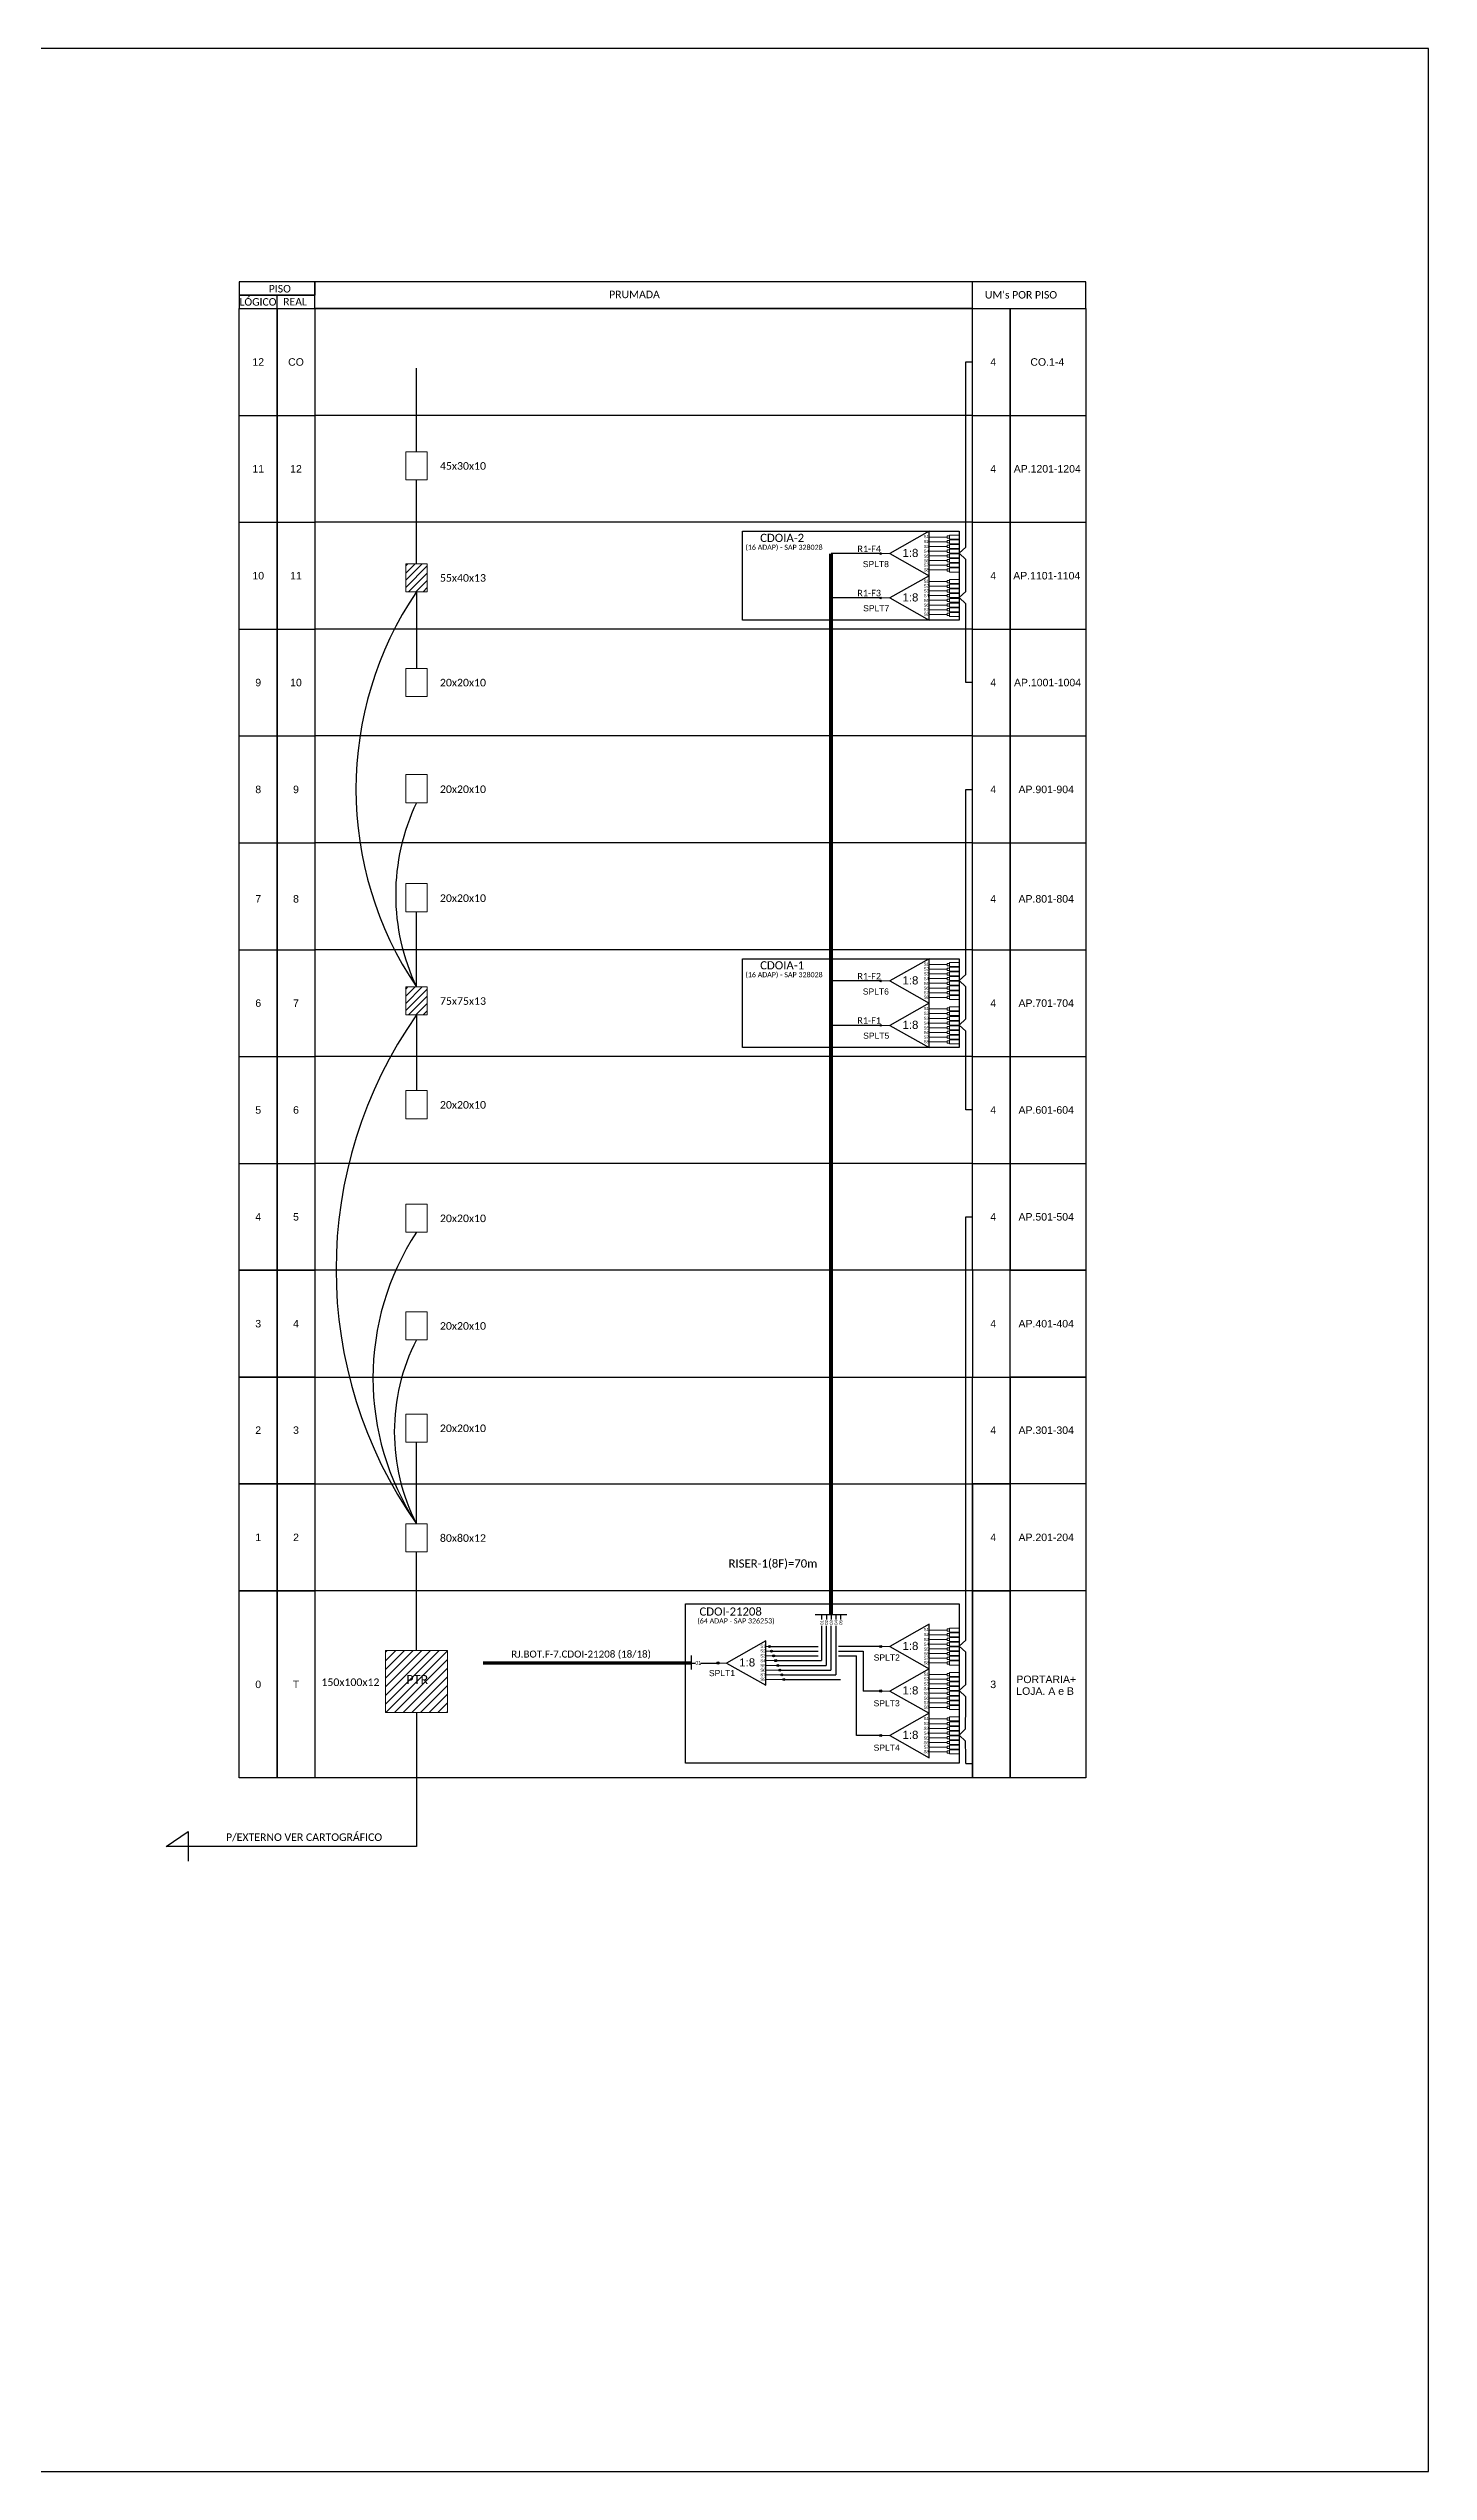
# Paper-space layout 'CDOI-21208' of a CAD drawing. Extents: x 1023 to 1862, y 11 to 605.
# Drawn here: x 1523 to 1862, y 11 to 605 of the extents above; entities that cross this region are included whole.
import ezdxf
from ezdxf.enums import TextEntityAlignment as Align

# ---------------------------------------------------------------- set-up
doc = ezdxf.new("R2010")
doc.units = ezdxf.units.DM
doc.header["$MEASUREMENT"] = 0
doc.header["$PDMODE"] = 33
doc.header["$PDSIZE"] = 1e-05
for name, color, linetype in [('label_cabos', 7, 'Continuous'), ('ml', 1, 'Continuous'), ('UMS', 7, 'Continuous')]:
    doc.layers.add(name, color=color, linetype=linetype)
doc.styles.add('ARIAL', font='arial.ttf')
doc.styles.add('WMF-Calibri0', font='calibri.ttf')
doc.linetypes.add('RESERVA', pattern='A,0.5,-0.15,["RESERVA",Standard,S=0.18,R=0,X=0,Y=-0.1],-1.3', length=1.95)

# ---------------------------------------------------------------- blocks, each defined once
blk = doc.blocks.new('SPLT_1-8_DIV_DIR')
h = blk.add_hatch(color=3)
h.dxf.hatch_style = 1
edge = h.paths.add_edge_path()
edge.add_arc((12.77, 4.04), 0.242, 0, 360)
h = blk.add_hatch(color=3)
h.dxf.hatch_style = 1
edge = h.paths.add_edge_path()
edge.add_arc((13.27, 2.88), 0.242, 0, 360)
h = blk.add_hatch(color=3)
h.dxf.hatch_style = 1
edge = h.paths.add_edge_path()
edge.add_arc((13.77, 1.73), 0.242, 0, 360)
h = blk.add_hatch(color=3)
h.dxf.hatch_style = 1
edge = h.paths.add_edge_path()
edge.add_arc((14.27, 0.58), 0.242, 0, 360)
h = blk.add_hatch(color=3)
h.dxf.hatch_style = 1
edge = h.paths.add_edge_path()
edge.add_arc((14.77, -0.58), 0.242, 0, 360)
h = blk.add_hatch(color=3)
h.dxf.hatch_style = 1
edge = h.paths.add_edge_path()
edge.add_arc((15.27, -1.73), 0.242, 0, 360)
h = blk.add_hatch(color=3)
h.dxf.hatch_style = 1
edge = h.paths.add_edge_path()
edge.add_arc((15.77, -2.88), 0.242, 0, 360)
h = blk.add_hatch(color=3)
h.dxf.hatch_style = 1
edge = h.paths.add_edge_path()
edge.add_arc((16.27, -4.04), 0.242, 0, 360)
at = {"color": 1, "lineweight": 0}
blk.add_lwpolyline([(2.22, 0), (0, 0)], dxfattribs=at)
at = {"color": 1}
blk.add_lwpolyline([(11.89, 5.45), (2.22, 0), (11.89, -5.45), (11.89, 5.45)], dxfattribs=at)
at = {"color": 7, "lineweight": 0}
for points in [[(12.77, 4.04), (11.89, 4.04)], [(11.89, 2.88), (13.27, 2.88)], [(11.89, 1.73), (13.77, 1.73)], [(11.89, 0.58), (14.27, 0.58)], [(11.89, -0.58), (14.77, -0.58)], [(11.89, -1.73), (15.27, -1.73)], [(11.89, -2.88), (15.77, -2.88)], [(11.89, -4.04), (16.27, -4.04)]]:
    blk.add_lwpolyline(points, dxfattribs=at)
at = {"color": 3}
for centre in [(12.77, 4.04), (13.27, 2.88), (13.77, 1.73), (14.27, 0.58), (14.77, -0.58), (15.27, -1.73), (15.77, -2.88), (16.27, -4.04)]:
    blk.add_circle(centre, 0.242, dxfattribs=at)
at = {"color": 1, "style": 'ARIAL'}
for s, height, p in [('1:8', 2, (5.35, -0.85)), ('S1', 0.75, (10.52, 3.77)), ('S2', 0.75, (10.52, 2.58)), ('S3', 0.75, (10.52, 1.37)), ('S4', 0.75, (10.52, 0.19)), ('S5', 0.75, (10.52, -1.02)), ('S6', 0.75, (10.52, -2.14)), ('S7', 0.75, (10.52, -3.24)), ('S8', 0.75, (10.52, -4.36))]:
    blk.add_text(s, height=height, dxfattribs=at).set_placement(p)
blk = doc.blocks.new('SPLT_1-8_SC-APC')
at = {"color": 1}
blk.add_lwpolyline([(-7.37, -2.1), (-17.04, -7.55), (-7.37, -13), (-7.37, -2.1)], dxfattribs=at)
at = {"color": 3, "lineweight": 0}
for points in [[(-2.99, -3.51), (-7.37, -3.51)], [(-7.37, -4.66), (-2.99, -4.66)], [(-7.37, -5.82), (-2.99, -5.82)], [(-2.41, -3.02), (-2.41, -4)], [(-2.41, -3.02), (0, -3.02)], [(-2.41, -4), (0, -4)], [(-2.41, -4.17), (-2.41, -5.16)], [(-2.41, -4.17), (0, -4.17)], [(-2.41, -5.16), (0, -5.16)], [(-2.41, -5.32), (-2.41, -6.31)], [(-2.41, -5.32), (0, -5.32)], [(-7.37, -6.97), (-2.99, -6.97)], [(-7.37, -8.12), (-2.99, -8.12)], [(-7.37, -9.28), (-2.99, -9.28)], [(-7.37, -10.43), (-2.99, -10.43)], [(-7.37, -11.58), (-2.99, -11.58)], [(-2.41, -6.31), (0, -6.31)], [(-2.41, -6.48), (-2.41, -7.46)], [(-2.41, -6.48), (0, -6.48)], [(-2.41, -7.46), (0, -7.46)], [(-2.41, -7.63), (-2.41, -8.62)], [(-2.41, -7.63), (0, -7.63)], [(-2.41, -8.62), (0, -8.62)], [(-2.41, -8.78), (-2.41, -9.77)], [(-2.41, -8.78), (0, -8.78)], [(-2.41, -9.77), (0, -9.77)], [(-2.41, -9.94), (-2.41, -10.92)], [(-2.41, -9.94), (0, -9.94)], [(-2.41, -10.92), (0, -10.92)], [(-2.41, -11.09), (-2.41, -12.08)], [(-2.41, -11.09), (0, -11.09)], [(-2.41, -12.08), (0, -12.08)]]:
    blk.add_lwpolyline(points, dxfattribs=at)
for points in [[(-2.99, -3.22), (-2.41, -3.22), (-2.41, -3.8), (-2.99, -3.8)], [(-2.99, -4.38), (-2.41, -4.38), (-2.41, -4.95), (-2.99, -4.95)], [(-2.99, -5.53), (-2.41, -5.53), (-2.41, -6.1), (-2.99, -6.1)], [(-2.99, -6.68), (-2.41, -6.68), (-2.41, -7.26), (-2.99, -7.26)], [(-2.99, -7.84), (-2.41, -7.84), (-2.41, -8.41), (-2.99, -8.41)], [(-2.99, -8.99), (-2.41, -8.99), (-2.41, -9.56), (-2.99, -9.56)], [(-2.99, -10.14), (-2.41, -10.14), (-2.41, -10.72), (-2.99, -10.72)], [(-2.99, -11.3), (-2.41, -11.3), (-2.41, -11.87), (-2.99, -11.87)]]:
    blk.add_lwpolyline(points, close=True, dxfattribs=at)
at = {"color": 1, "lineweight": 0}
blk.add_lwpolyline([(-17.04, -7.55), (-19.26, -7.55)], dxfattribs=at)
at = {"color": 1, "style": 'ARIAL'}
for s, height, p in [('S1', 0.75, (-8.74, -3.78)), ('S2', 0.75, (-8.74, -4.97)), ('S3', 0.75, (-8.74, -6.18)), ('1:8', 2, (-13.91, -8.4)), ('S4', 0.75, (-8.74, -7.36)), ('S5', 0.75, (-8.74, -8.57)), ('S6', 0.75, (-8.74, -9.69)), ('S7', 0.75, (-8.74, -10.78)), ('S8', 0.75, (-8.74, -11.9))]:
    blk.add_text(s, height=height, dxfattribs=at).set_placement(p)

psp = doc.layouts.new('CDOI-21208')

# ---------------------------------------------------------------- hatches: boundary and pattern name
h = psp.add_hatch()
h.set_pattern_fill('ANSI31', color=1, scale=10)
h.set_pattern_definition([(45, (-10576.6948, -1304.599), (-0.88388348, 0.88388348), [])])
h.paths.add_polyline_path([(1616.13, 478.39), (1610.83, 478.39), (1610.83, 471.5), (1616.13, 471.5)])
h = psp.add_hatch(color=3)
h.dxf.hatch_style = 1
edge = h.paths.add_edge_path()
edge.add_arc((1727.26, 480.88), 0.205, 0, 360)
h = psp.add_hatch(color=3)
h.dxf.hatch_style = 1
edge = h.paths.add_edge_path()
edge.add_arc((1727.26, 469.99), 0.205, 0, 360)
h = psp.add_hatch()
h.set_pattern_fill('ANSI31', color=1, scale=10)
h.set_pattern_definition([(45, (-10576.6948, -1408.324), (-0.88388348, 0.88388348), [])])
h.paths.add_polyline_path([(1616.13, 374.67), (1610.83, 374.67), (1610.83, 367.77), (1616.13, 367.77)])
h = psp.add_hatch(color=3)
h.dxf.hatch_style = 1
edge = h.paths.add_edge_path()
edge.add_arc((1727.26, 376.1), 0.205, 0, 360)
h = psp.add_hatch(color=3)
h.dxf.hatch_style = 1
edge = h.paths.add_edge_path()
edge.add_arc((1727.26, 365.21), 0.205, 0, 360)
h = psp.add_hatch()
h.set_pattern_fill('ANSI31', color=1, scale=12, style=0)
h.set_pattern_definition([(45, (872.304, -265.3574), (-1.0606602, 1.0606602), [])])
h.paths.add_polyline_path([(1621.06, 211.91), (1605.89, 211.91), (1605.89, 196.76), (1621.06, 196.76)])
h.paths.add_polyline_path([(1610.61, 202.85), (1617.13, 202.85), (1617.13, 206.8), (1610.61, 206.8)], flags=9)
h = psp.add_hatch(color=3)
h.dxf.hatch_style = 1
edge = h.paths.add_edge_path()
edge.add_arc((1687.37, 208.9), 0.256, 0, 360)
h = psp.add_hatch(color=3)
h.dxf.hatch_style = 1
edge = h.paths.add_edge_path()
edge.add_arc((1727.26, 212.94), 0.256, 0, 360)
h = psp.add_hatch(color=3)
h.dxf.hatch_style = 1
edge = h.paths.add_edge_path()
edge.add_arc((1727.26, 202.04), 0.256, 0, 360)
h = psp.add_hatch(color=3)
h.dxf.hatch_style = 1
edge = h.paths.add_edge_path()
edge.add_arc((1727.26, 191.15), 0.256, 0, 360)

# ---------------------------------------------------------------- linework, layer by layer
at = {"color": 0}
for p, q in [((1570.06, 540.94), (1579.32, 540.94)), ((1570.06, 514.74), (1570.06, 540.94)), ((1570.06, 540.94), (1579.32, 540.94)), ((1579.32, 540.94), (1579.32, 514.74)), ((1579.32, 540.94), (1588.58, 540.94)), ((1579.32, 514.74), (1579.32, 540.94)), ((1579.32, 540.94), (1588.58, 540.94)), ((1749.74, 540.94), (1588.58, 540.94)), ((1588.58, 540.94), (1588.58, 514.74)), ((1749.74, 540.94), (1588.58, 540.94)), ((1749.74, 540.94), (1759, 540.94)), ((1749.74, 514.74), (1749.74, 540.94)), ((1749.74, 540.94), (1759, 540.94)), ((1759, 540.94), (1777.52, 540.94)), ((1759, 514.74), (1759, 540.94)), ((1759, 540.94), (1759, 514.74)), ((1759, 540.94), (1777.52, 540.94)), ((1777.52, 540.94), (1777.52, 514.74)), ((1570.06, 514.74), (1579.32, 514.74)), ((1570.06, 488.55), (1570.06, 514.74)), ((1570.06, 514.74), (1579.32, 514.74)), ((1579.32, 514.74), (1579.32, 488.55)), ((1579.32, 514.74), (1588.58, 514.74)), ((1579.32, 488.55), (1579.32, 514.74)), ((1579.32, 514.74), (1588.58, 514.74)), ((1749.74, 514.74), (1588.58, 514.74)), ((1588.58, 514.74), (1588.58, 488.55)), ((1749.74, 514.74), (1588.58, 514.74)), ((1749.74, 514.74), (1759, 514.74)), ((1749.74, 488.55), (1749.74, 514.74)), ((1749.74, 514.74), (1759, 514.74)), ((1759, 514.74), (1777.52, 514.74)), ((1759, 488.55), (1759, 514.74)), ((1759, 514.74), (1759, 488.55)), ((1759, 514.74), (1777.52, 514.74)), ((1777.52, 514.74), (1777.52, 488.55)), ((1570.06, 488.55), (1579.32, 488.55)), ((1570.06, 462.35), (1570.06, 488.55)), ((1579.32, 488.55), (1579.32, 462.35)), ((1579.32, 488.55), (1588.58, 488.55)), ((1579.32, 462.35), (1579.32, 488.55)), ((1749.74, 488.55), (1588.58, 488.55)), ((1588.58, 488.55), (1588.58, 462.35)), ((1749.74, 488.55), (1759, 488.55)), ((1749.74, 462.35), (1749.74, 488.55)), ((1759, 488.55), (1777.52, 488.55)), ((1759, 462.35), (1759, 488.55)), ((1759, 488.55), (1759, 462.35)), ((1777.52, 488.55), (1777.52, 462.35)), ((1570.06, 462.35), (1579.32, 462.35)), ((1570.06, 436.16), (1570.06, 462.35)), ((1579.32, 462.35), (1579.32, 436.16)), ((1579.32, 462.35), (1588.58, 462.35)), ((1579.32, 436.16), (1579.32, 462.35)), ((1749.74, 462.35), (1588.58, 462.35)), ((1588.58, 462.35), (1588.58, 436.16)), ((1749.74, 462.35), (1759, 462.35)), ((1749.74, 436.16), (1749.74, 462.35)), ((1759, 462.35), (1777.52, 462.35)), ((1759, 436.16), (1759, 462.35)), ((1759, 462.35), (1759, 436.16)), ((1777.52, 462.35), (1777.52, 436.16)), ((1570.06, 436.16), (1579.32, 436.16)), ((1570.06, 409.96), (1570.06, 436.16)), ((1579.32, 436.16), (1579.32, 409.96)), ((1579.32, 436.16), (1588.58, 436.16)), ((1579.32, 409.96), (1579.32, 436.16)), ((1749.74, 436.16), (1588.58, 436.16)), ((1588.58, 436.16), (1588.58, 409.96)), ((1749.74, 436.16), (1759, 436.16)), ((1749.74, 409.96), (1749.74, 436.16)), ((1759, 436.16), (1777.52, 436.16)), ((1759, 409.96), (1759, 436.16)), ((1759, 436.16), (1759, 409.96)), ((1777.52, 436.16), (1777.52, 409.96)), ((1570.06, 409.96), (1579.32, 409.96)), ((1570.06, 383.77), (1570.06, 409.96)), ((1579.32, 409.96), (1579.32, 383.77)), ((1579.32, 409.96), (1588.58, 409.96)), ((1579.32, 383.77), (1579.32, 409.96)), ((1749.74, 409.96), (1588.58, 409.96)), ((1588.58, 409.96), (1588.58, 383.77)), ((1749.74, 409.96), (1759, 409.96)), ((1749.74, 383.77), (1749.74, 409.96)), ((1759, 409.96), (1777.52, 409.96)), ((1759, 383.77), (1759, 409.96)), ((1759, 409.96), (1759, 383.77)), ((1777.52, 409.96), (1777.52, 383.77)), ((1570.06, 383.77), (1579.32, 383.77)), ((1570.06, 357.57), (1570.06, 383.77)), ((1579.32, 383.77), (1579.32, 357.57)), ((1579.32, 383.77), (1588.58, 383.77)), ((1579.32, 357.57), (1579.32, 383.77)), ((1749.74, 383.77), (1588.58, 383.77)), ((1588.58, 383.77), (1588.58, 357.57)), ((1749.74, 383.77), (1759, 383.77)), ((1749.74, 357.57), (1749.74, 383.77)), ((1759, 383.77), (1777.52, 383.77)), ((1759, 357.57), (1759, 383.77)), ((1759, 383.77), (1759, 357.57)), ((1777.52, 383.77), (1777.52, 357.57)), ((1570.06, 357.57), (1579.32, 357.57)), ((1570.06, 331.38), (1570.06, 357.57)), ((1579.32, 357.57), (1579.32, 331.38)), ((1579.32, 357.57), (1588.58, 357.57)), ((1579.32, 331.38), (1579.32, 357.57)), ((1749.74, 357.57), (1588.58, 357.57)), ((1588.58, 357.57), (1588.58, 331.38)), ((1749.74, 357.57), (1759, 357.57)), ((1749.74, 331.38), (1749.74, 357.57)), ((1759, 357.57), (1777.52, 357.57)), ((1759, 331.38), (1759, 357.57)), ((1759, 357.57), (1759, 331.38)), ((1777.52, 357.57), (1777.52, 331.38)), ((1749.74, 331.38), (1588.58, 331.38)), ((1749.74, 305.18), (1588.58, 305.18)), ((1749.74, 305.18), (1749.74, 278.99)), ((1588.58, 278.99), (1749.74, 278.99)), ((1588.58, 252.79), (1749.74, 252.79)), ((1749.74, 252.79), (1749.74, 226.6)), ((1759, 226.6), (1759, 252.79)), ((1777.52, 252.79), (1777.52, 226.6)), ((1749.74, 226.6), (1588.58, 226.6)), ((1749.74, 226.6), (1749.74, 180.76)), ((1777.52, 226.6), (1759, 226.6)), ((1759, 180.76), (1759, 226.6)), ((1777.52, 226.6), (1777.52, 180.76)), ((1749.74, 180.76), (1588.58, 180.76)), ((1777.52, 180.76), (1759, 180.76))]:
    psp.add_line(p, q, dxfattribs=at)
psp.add_lwpolyline([(1022.97, 10.7), (1861.54, 10.7), (1861.54, 604.7), (1022.97, 604.7), (1022.97, 10.7)])
for points in [[(1570.06, 544.23), (1588.58, 544.23), (1588.58, 547.52), (1570.06, 547.52)], [(1570.06, 540.94), (1588.58, 540.94), (1588.58, 544.23), (1570.06, 544.23)], [(1570.06, 331.38), (1579.32, 331.38), (1579.32, 305.18), (1570.06, 305.18)], [(1579.32, 331.38), (1588.58, 331.38), (1588.58, 305.18), (1579.32, 305.18)], [(1749.74, 331.38), (1759, 331.38), (1759, 305.18), (1749.74, 305.18)], [(1759, 331.38), (1777.52, 331.38), (1777.52, 305.18), (1759, 305.18)], [(1570.06, 305.18), (1579.32, 305.18), (1579.32, 278.99), (1570.06, 278.99)], [(1579.32, 305.18), (1588.58, 305.18), (1588.58, 278.99), (1579.32, 278.99)], [(1759, 305.18), (1777.52, 305.18), (1777.52, 278.99), (1759, 278.99)], [(1570.06, 278.99), (1579.32, 278.99), (1579.32, 252.79), (1570.06, 252.79)], [(1579.32, 278.99), (1588.58, 278.99), (1588.58, 252.79), (1579.32, 252.79)], [(1749.74, 278.99), (1759, 278.99), (1759, 252.79), (1749.74, 252.79)], [(1759, 278.99), (1777.52, 278.99), (1777.52, 252.79), (1759, 252.79)], [(1570.06, 252.79), (1579.32, 252.79), (1579.32, 226.6), (1570.06, 226.6)], [(1579.32, 252.79), (1588.58, 252.79), (1588.58, 226.6), (1579.32, 226.6)], [(1749.74, 252.79), (1759, 252.79), (1759, 226.6), (1749.74, 226.6)], [(1570.06, 226.6), (1579.32, 226.6), (1579.32, 180.76), (1570.06, 180.76)], [(1579.32, 226.6), (1588.58, 226.6), (1588.58, 180.76), (1579.32, 180.76)], [(1749.74, 226.6), (1759, 226.6), (1759, 180.76), (1749.74, 180.76)]]:
    psp.add_lwpolyline(points, close=True, dxfattribs=at)
for points in [[(1588.58, 540.94), (1777.52, 540.94), (1777.52, 547.52), (1588.58, 547.52), (1588.58, 547.52), (1588.58, 544.23)], [(1749.73, 540.94), (1749.73, 547.52)], [(1579.32, 540.94), (1579.32, 544.23)]]:
    psp.add_lwpolyline(points, dxfattribs=at)
at = {"color": 3}
for points in [[(1613.48, 505.85), (1613.48, 526.29)], [(1748.09, 472.74), (1748.09, 472.74), (1748.09, 479.46), (1746.52, 480.97), (1748.09, 482.47), (1748.09, 527.84), (1749.74, 527.84)], [(1613.48, 478.39), (1613.48, 498.96)], [(1613.48, 471.5), (1613.48, 452.73)], [(1749.74, 449.26), (1748.09, 449.26), (1748.09, 468.56), (1746.52, 470.07), (1748.09, 471.58), (1748.09, 472.74)], [(1748.09, 367.96), (1748.09, 367.96), (1748.09, 374.68), (1746.52, 376.19), (1748.09, 377.69), (1748.09, 423.06), (1749.74, 423.06)], [(1613.48, 374.67), (1613.48, 393.07)], [(1613.48, 367.77), (1613.48, 349.23)], [(1749.74, 344.48), (1748.09, 344.48), (1748.09, 363.78), (1746.52, 365.29), (1748.09, 366.8), (1748.09, 367.96)], [(1748.09, 220.49), (1748.09, 318.28), (1749.74, 318.28)], [(1613.48, 243.03), (1613.48, 263.03)], [(1613.48, 211.94), (1613.48, 236.13)], [(1748.09, 207.54), (1748.09, 211.52), (1746.52, 213.02), (1748.09, 214.53), (1748.09, 220.49)], [(1680.83, 208.9), (1681.82, 208.9)], [(1683.1, 208.9), (1687.37, 208.9)], [(1700.52, 211.79), (1711.96, 211.79)], [(1701.02, 210.63), (1711.96, 210.63)], [(1748.09, 198.4), (1748.09, 200.62), (1746.52, 202.13), (1748.09, 203.63), (1748.09, 207.54)], [(1748.09, 185.97), (1748.07, 189.72), (1746.5, 191.23), (1748.07, 192.74), (1748.09, 198.4)], [(1748.09, 184.24), (1748.09, 185.97)], [(1748.09, 184.25), (1749.74, 184.25)]]:
    psp.add_lwpolyline(points, dxfattribs=at)
at = {"color": 0, "lineweight": 0}
for points in [[(1610.83, 505.85), (1616.13, 505.85), (1616.13, 498.96), (1610.83, 498.96)], [(1610.83, 452.73), (1616.13, 452.73), (1616.13, 445.84), (1610.83, 445.84)], [(1610.83, 426.69), (1616.13, 426.69), (1616.13, 419.79), (1610.83, 419.79)], [(1610.83, 399.97), (1616.13, 399.97), (1616.13, 393.07), (1610.83, 393.07)], [(1610.83, 349.23), (1616.13, 349.23), (1616.13, 342.34), (1610.83, 342.34)], [(1610.83, 321.4), (1616.13, 321.4), (1616.13, 314.5), (1610.83, 314.5)], [(1610.83, 295.03), (1616.13, 295.03), (1616.13, 288.14), (1610.83, 288.14)], [(1610.83, 269.93), (1616.13, 269.93), (1616.13, 263.03), (1610.83, 263.03)], [(1610.83, 243.03), (1616.13, 243.03), (1616.13, 236.13), (1610.83, 236.13)]]:
    psp.add_lwpolyline(points, close=True, dxfattribs=at)
at = {"color": 1}
for points in [[(1746.52, 464.54), (1746.52, 464.54), (1746.52, 464.54), (1693.39, 464.54), (1693.39, 486.33), (1693.39, 486.33)], [(1739.16, 486.33), (1729.49, 480.88), (1739.16, 475.43), (1739.16, 486.33)], [(1739.16, 475.43), (1729.49, 469.99), (1739.16, 464.54), (1739.16, 475.43)], [(1746.52, 359.76), (1746.52, 359.76), (1746.52, 359.76), (1693.39, 359.76), (1693.39, 381.55), (1693.39, 381.55)], [(1739.16, 381.55), (1729.49, 376.1), (1739.16, 370.65), (1739.16, 381.55)], [(1739.16, 370.65), (1729.49, 365.21), (1739.16, 359.76), (1739.16, 370.65)], [(1746.5, 184.31), (1746.5, 184.31), (1746.5, 184.31), (1679.42, 184.31), (1679.42, 223.43), (1679.42, 223.43)], [(1680.83, 210.74), (1680.83, 207.31)]]:
    psp.add_lwpolyline(points, dxfattribs=at)
for points in [[(1693.39, 486.33), (1746.52, 486.33), (1746.52, 464.54), (1693.39, 464.54)], [(1693.39, 381.55), (1746.52, 381.55), (1746.52, 359.76), (1693.39, 359.76)], [(1679.42, 223.43), (1746.5, 223.43), (1746.5, 184.31), (1679.42, 184.31)]]:
    psp.add_lwpolyline(points, close=True, dxfattribs=at)
at = {"color": 5, "const_width": 1}
psp.add_lwpolyline([(1715.1, 220.81), (1715.1, 480.88)], dxfattribs=at)
at = {"color": 3, "lineweight": 0}
for points in [[(1743.53, 484.92), (1739.16, 484.92)], [(1739.16, 483.77), (1743.53, 483.77)], [(1739.16, 482.61), (1743.53, 482.61)], [(1739.16, 481.46), (1743.53, 481.46)], [(1744.11, 485.41), (1744.11, 484.43)], [(1744.11, 485.41), (1746.52, 485.41)], [(1744.11, 484.43), (1746.52, 484.43)], [(1744.11, 484.26), (1744.11, 483.27)], [(1744.11, 484.26), (1746.52, 484.26)], [(1744.11, 483.27), (1746.52, 483.27)], [(1744.11, 483.11), (1744.11, 482.12)], [(1744.11, 483.11), (1746.52, 483.11)], [(1744.11, 482.12), (1746.52, 482.12)], [(1744.11, 481.95), (1744.11, 480.97)], [(1744.11, 481.95), (1746.52, 481.95)], [(1739.16, 480.31), (1743.53, 480.31)], [(1739.16, 479.15), (1743.53, 479.15)], [(1739.16, 478), (1743.53, 478)], [(1739.16, 476.85), (1743.53, 476.85)], [(1744.11, 480.97), (1746.52, 480.97)], [(1744.11, 480.8), (1744.11, 479.81)], [(1744.11, 480.8), (1746.52, 480.8)], [(1744.11, 479.81), (1746.52, 479.81)], [(1744.11, 479.65), (1744.11, 478.66)], [(1744.11, 479.65), (1746.52, 479.65)], [(1744.11, 478.66), (1746.52, 478.66)], [(1744.11, 478.49), (1744.11, 477.51)], [(1744.11, 478.49), (1746.52, 478.49)], [(1744.11, 477.51), (1746.52, 477.51)], [(1744.11, 477.34), (1744.11, 476.35)], [(1744.11, 477.34), (1746.52, 477.34)], [(1744.11, 476.35), (1746.52, 476.35)], [(1743.53, 474.02), (1739.16, 474.02)], [(1739.16, 472.87), (1743.53, 472.87)], [(1739.16, 471.72), (1743.53, 471.72)], [(1739.16, 470.56), (1743.53, 470.56)], [(1739.16, 469.41), (1743.53, 469.41)], [(1744.11, 474.51), (1744.11, 473.53)], [(1744.11, 474.51), (1746.52, 474.51)], [(1744.11, 473.53), (1746.52, 473.53)], [(1744.11, 473.36), (1744.11, 472.38)], [(1744.11, 473.36), (1746.52, 473.36)], [(1744.11, 472.38), (1746.52, 472.38)], [(1744.11, 472.21), (1744.11, 471.22)], [(1744.11, 472.21), (1746.52, 472.21)], [(1744.11, 471.22), (1746.52, 471.22)], [(1744.11, 471.06), (1744.11, 470.07)], [(1744.11, 471.06), (1746.52, 471.06)], [(1744.11, 470.07), (1746.52, 470.07)], [(1744.11, 469.9), (1744.11, 468.92)], [(1744.11, 469.9), (1746.52, 469.9)], [(1739.16, 468.26), (1743.53, 468.26)], [(1739.16, 467.1), (1743.53, 467.1)], [(1739.16, 465.95), (1743.53, 465.95)], [(1744.11, 468.92), (1746.52, 468.92)], [(1744.11, 468.75), (1744.11, 467.76)], [(1744.11, 468.75), (1746.52, 468.75)], [(1744.11, 467.76), (1746.52, 467.76)], [(1744.11, 467.6), (1744.11, 466.61)], [(1744.11, 467.6), (1746.52, 467.6)], [(1744.11, 466.61), (1746.52, 466.61)], [(1744.11, 466.44), (1744.11, 465.46)], [(1744.11, 466.44), (1746.52, 466.44)], [(1744.11, 465.46), (1746.52, 465.46)], [(1744.11, 380.63), (1744.11, 379.65)], [(1744.11, 380.63), (1746.52, 380.63)], [(1743.53, 380.14), (1739.16, 380.14)], [(1739.16, 378.99), (1743.53, 378.99)], [(1739.16, 377.83), (1743.53, 377.83)], [(1739.16, 376.68), (1743.53, 376.68)], [(1739.16, 375.53), (1743.53, 375.53)], [(1739.16, 374.37), (1743.53, 374.37)], [(1744.11, 379.65), (1746.52, 379.65)], [(1744.11, 379.48), (1744.11, 378.49)], [(1744.11, 379.48), (1746.52, 379.48)], [(1744.11, 378.49), (1746.52, 378.49)], [(1744.11, 378.33), (1744.11, 377.34)], [(1744.11, 378.33), (1746.52, 378.33)], [(1744.11, 377.34), (1746.52, 377.34)], [(1744.11, 377.17), (1744.11, 376.19)], [(1744.11, 377.17), (1746.52, 377.17)], [(1744.11, 376.19), (1746.52, 376.19)], [(1744.11, 376.02), (1744.11, 375.03)], [(1744.11, 376.02), (1746.52, 376.02)], [(1744.11, 375.03), (1746.52, 375.03)], [(1744.11, 374.87), (1744.11, 373.88)], [(1744.11, 374.87), (1746.52, 374.87)], [(1739.16, 373.22), (1743.53, 373.22)], [(1739.16, 372.07), (1743.53, 372.07)], [(1743.53, 369.24), (1739.16, 369.24)], [(1744.11, 373.88), (1746.52, 373.88)], [(1744.11, 373.71), (1744.11, 372.73)], [(1744.11, 373.71), (1746.52, 373.71)], [(1744.11, 372.73), (1746.52, 372.73)], [(1744.11, 372.56), (1744.11, 371.57)], [(1744.11, 372.56), (1746.52, 372.56)], [(1744.11, 371.57), (1746.52, 371.57)], [(1744.11, 369.73), (1744.11, 368.75)], [(1744.11, 369.73), (1746.52, 369.73)], [(1744.11, 368.75), (1746.52, 368.75)], [(1744.11, 368.58), (1744.11, 367.6)], [(1744.11, 368.58), (1746.52, 368.58)], [(1739.16, 368.09), (1743.53, 368.09)], [(1739.16, 366.94), (1743.53, 366.94)], [(1739.16, 365.78), (1743.53, 365.78)], [(1739.16, 364.63), (1743.53, 364.63)], [(1739.16, 363.48), (1743.53, 363.48)], [(1744.11, 367.6), (1746.52, 367.6)], [(1744.11, 367.43), (1744.11, 366.44)], [(1744.11, 367.43), (1746.52, 367.43)], [(1744.11, 366.44), (1746.52, 366.44)], [(1744.11, 366.28), (1744.11, 365.29)], [(1744.11, 366.28), (1746.52, 366.28)], [(1744.11, 365.29), (1746.52, 365.29)], [(1744.11, 365.12), (1744.11, 364.14)], [(1744.11, 365.12), (1746.52, 365.12)], [(1744.11, 364.14), (1746.52, 364.14)], [(1744.11, 363.97), (1744.11, 362.98)], [(1744.11, 363.97), (1746.52, 363.97)], [(1744.11, 362.98), (1746.52, 362.98)], [(1744.11, 362.82), (1744.11, 361.83)], [(1744.11, 362.82), (1746.52, 362.82)], [(1739.16, 362.32), (1743.53, 362.32)], [(1739.16, 361.17), (1743.53, 361.17)], [(1744.11, 361.83), (1746.52, 361.83)], [(1744.11, 361.66), (1744.11, 360.68)], [(1744.11, 361.66), (1746.52, 361.66)], [(1744.11, 360.68), (1746.52, 360.68)]]:
    psp.add_lwpolyline(points, dxfattribs=at)
for points in [[(1743.53, 485.2), (1744.11, 485.2), (1744.11, 484.63), (1743.53, 484.63)], [(1743.53, 484.05), (1744.11, 484.05), (1744.11, 483.48), (1743.53, 483.48)], [(1743.53, 482.9), (1744.11, 482.9), (1744.11, 482.33), (1743.53, 482.33)], [(1743.53, 481.75), (1744.11, 481.75), (1744.11, 481.17), (1743.53, 481.17)], [(1743.53, 480.59), (1744.11, 480.59), (1744.11, 480.02), (1743.53, 480.02)], [(1743.53, 479.44), (1744.11, 479.44), (1744.11, 478.87), (1743.53, 478.87)], [(1743.53, 478.29), (1744.11, 478.29), (1744.11, 477.71), (1743.53, 477.71)], [(1743.53, 477.13), (1744.11, 477.13), (1744.11, 476.56), (1743.53, 476.56)], [(1743.53, 474.31), (1744.11, 474.31), (1744.11, 473.74), (1743.53, 473.74)], [(1743.53, 473.15), (1744.11, 473.15), (1744.11, 472.58), (1743.53, 472.58)], [(1743.53, 472), (1744.11, 472), (1744.11, 471.43), (1743.53, 471.43)], [(1743.53, 470.85), (1744.11, 470.85), (1744.11, 470.28), (1743.53, 470.28)], [(1743.53, 469.7), (1744.11, 469.7), (1744.11, 469.12), (1743.53, 469.12)], [(1743.53, 468.54), (1744.11, 468.54), (1744.11, 467.97), (1743.53, 467.97)], [(1743.53, 467.39), (1744.11, 467.39), (1744.11, 466.82), (1743.53, 466.82)], [(1743.53, 466.24), (1744.11, 466.24), (1744.11, 465.66), (1743.53, 465.66)], [(1743.53, 380.42), (1744.11, 380.42), (1744.11, 379.85), (1743.53, 379.85)], [(1743.53, 379.27), (1744.11, 379.27), (1744.11, 378.7), (1743.53, 378.7)], [(1743.53, 378.12), (1744.11, 378.12), (1744.11, 377.55), (1743.53, 377.55)], [(1743.53, 376.97), (1744.11, 376.97), (1744.11, 376.39), (1743.53, 376.39)], [(1743.53, 375.81), (1744.11, 375.81), (1744.11, 375.24), (1743.53, 375.24)], [(1743.53, 374.66), (1744.11, 374.66), (1744.11, 374.09), (1743.53, 374.09)], [(1743.53, 373.51), (1744.11, 373.51), (1744.11, 372.93), (1743.53, 372.93)], [(1743.53, 372.35), (1744.11, 372.35), (1744.11, 371.78), (1743.53, 371.78)], [(1743.53, 369.53), (1744.11, 369.53), (1744.11, 368.96), (1743.53, 368.96)], [(1743.53, 368.37), (1744.11, 368.37), (1744.11, 367.8), (1743.53, 367.8)], [(1743.53, 367.22), (1744.11, 367.22), (1744.11, 366.65), (1743.53, 366.65)], [(1743.53, 366.07), (1744.11, 366.07), (1744.11, 365.5), (1743.53, 365.5)], [(1743.53, 364.92), (1744.11, 364.92), (1744.11, 364.34), (1743.53, 364.34)], [(1743.53, 363.76), (1744.11, 363.76), (1744.11, 363.19), (1743.53, 363.19)], [(1743.53, 362.61), (1744.11, 362.61), (1744.11, 362.04), (1743.53, 362.04)], [(1743.53, 361.46), (1744.11, 361.46), (1744.11, 360.88), (1743.53, 360.88)]]:
    psp.add_lwpolyline(points, close=True, dxfattribs=at)
at = {"color": 1, "lineweight": 0}
for points in [[(1610.83, 478.39), (1616.13, 478.39), (1616.13, 471.5), (1610.83, 471.5)], [(1610.83, 374.67), (1616.13, 374.67), (1616.13, 367.77), (1610.83, 367.77)], [(1605.89, 211.94), (1621.06, 211.94), (1621.06, 196.76), (1605.89, 196.76)]]:
    psp.add_lwpolyline(points, close=True, dxfattribs=at)
at = {"color": 5}
for points in [[(1727.06, 480.88), (1715.1, 480.88)], [(1727.06, 469.99), (1715.1, 469.99)], [(1727.06, 376.1), (1715.1, 376.1)], [(1727.06, 365.21), (1715.1, 365.21)], [(1711.21, 220.81), (1719, 220.81)], [(1712.79, 220.81), (1712.79, 219.54)], [(1713.95, 220.81), (1713.95, 219.54)], [(1715.1, 220.81), (1715.1, 219.54)], [(1716.26, 220.81), (1716.26, 219.57)], [(1717.42, 220.81), (1717.42, 219.57)], [(1712.77, 218), (1712.77, 209.48)], [(1713.93, 218), (1713.93, 208.33)], [(1715.08, 218), (1715.08, 207.17)], [(1716.24, 218), (1716.24, 206.02)], [(1701.52, 209.48), (1712.77, 209.48)], [(1702.02, 208.33), (1713.93, 208.33)], [(1702.52, 207.17), (1715.08, 207.17)], [(1703.02, 206.02), (1716.24, 206.02)], [(1717.4, 204.87), (1717.4, 204.87)]]:
    psp.add_lwpolyline(points, dxfattribs=at)
at = {"color": 1, "lineweight": 0}
for points in [[(1729.49, 480.88), (1727.26, 480.88)], [(1729.49, 469.99), (1727.26, 469.99)], [(1729.49, 376.1), (1727.26, 376.1)], [(1729.49, 365.21), (1727.26, 365.21)]]:
    psp.add_lwpolyline(points, dxfattribs=at)
at = {"color": 1, "const_width": 0.8}
psp.add_lwpolyline([(1680.83, 208.9), (1629.82, 208.9)], dxfattribs=at)
at = {"color": 8, "linetype": 'RESERVA', "ltscale": 4}
psp.add_lwpolyline([(1703.52, 204.87), (1717.4, 204.87)], dxfattribs=at)
at = {"color": 3}
for centre, radius in [((1727.26, 480.88), 0.205), ((1727.26, 469.99), 0.205), ((1727.26, 376.1), 0.205), ((1727.26, 365.21), 0.205), ((1687.37, 208.9), 0.256), ((1727.26, 212.94), 0.256), ((1727.26, 202.04), 0.256), ((1727.26, 191.15), 0.256)]:
    psp.add_circle(centre, radius, dxfattribs=at)
for centre, radius, start, end in [((1685.06, 423.08), 86.42, 145.92668, 214.07332), ((1660.86, 397.23), 52.48, 154.53729, 205.46271), ((1702.34, 305.4), 108.57, 144.93575, 215.06425), ((1667.98, 278.76), 65.17, 146.74543, 213.25457), ((1657.62, 265.58), 49.57, 152.93666, 207.06334)]:
    psp.add_arc(centre, radius, start, end, dxfattribs=at)
for p in [(1729.49, 480.88), (1729.49, 469.99), (1729.49, 376.1), (1729.49, 365.21)]:
    psp.add_point(p)
at = {"layer": 'label_cabos', "color": 3}
for points in [[(1700.02, 212.94), (1711.96, 212.94)], [(1727.26, 212.94), (1716.9, 212.94)], [(1716.9, 211.79), (1722.99, 211.79), (1722.99, 202.04)], [(1727.26, 202.04), (1722.99, 202.04)], [(1727.26, 191.15), (1721.29, 191.15)]]:
    psp.add_lwpolyline(points, dxfattribs=at)
at = {"layer": 'ml', "color": 1}
psp.add_lwpolyline([(1613.48, 196.76), (1613.48, 163.93), (1552.09, 163.93), (1557.54, 167.57), (1557.54, 160.3)], dxfattribs=at)
at = {"layer": 'UMS', "color": 3, "linetype": 'ByBlock'}
for points in [[(1716.9, 210.63), (1721.29, 210.63)], [(1721.29, 191.15), (1721.29, 210.63)]]:
    psp.add_lwpolyline(points, dxfattribs=at)

# ---------------------------------------------------------------- block references
psp.add_blockref('SPLT_1-8_DIV_DIR', (1687.25, 208.9))
at = {"color": 3}
for p in [(1746.52, 220.49), (1746.52, 209.59), (1746.52, 198.69)]:
    psp.add_blockref('SPLT_1-8_SC-APC', p, dxfattribs=at)

# ---------------------------------------------------------------- texts
at = {"color": 0}
for s, height, style, p in [('     PISO', 1.84, 'WMF-Calibri0', (1574.03, 544.88)), ('  LÓGICO', 1.84, 'WMF-Calibri0', (1568.8, 541.65)), ('    REAL', 1.84, 'WMF-Calibri0', (1578.21, 541.7)), ('PRUMADA', 1.84, 'WMF-Calibri0', (1660.71, 543.48)), ("UM's POR PISO", 1.84, 'WMF-Calibri0', (1752.79, 543.39)), ('45x30x10', 1.854, 'WMF-Calibri0', (1619.23, 501.43)), ('55x40x13', 1.854, 'WMF-Calibri0', (1619.23, 473.98)), ('SPLT7', 1.5, 'ARIAL', (1722.96, 466.72)), ('20x20x10', 1.854, 'WMF-Calibri0', (1619.23, 448.31)), ('20x20x10', 1.854, 'WMF-Calibri0', (1619.23, 422.18)), ('20x20x10', 1.854, 'WMF-Calibri0', (1619.23, 395.47)), ('75x75x13', 1.854, 'WMF-Calibri0', (1619.23, 370.25)), ('SPLT5', 1.5, 'ARIAL', (1722.96, 361.94)), ('20x20x10', 1.854, 'WMF-Calibri0', (1619.23, 344.81)), ('20x20x10', 1.854, 'WMF-Calibri0', (1619.23, 316.98)), ('20x20x10', 1.854, 'WMF-Calibri0', (1619.23, 290.61)), ('20x20x10', 1.854, 'WMF-Calibri0', (1619.23, 265.51)), ('80x80x12', 1.854, 'WMF-Calibri0', (1619.23, 238.61)), ('150x100x12', 1.854, 'WMF-Calibri0', (1590.18, 203.27)), ('P/EXTERNO VER CARTOGRÁFICO', 1.8536, 'WMF-Calibri0', (1566.79, 165.28))]:
    psp.add_text(s, height=height, dxfattribs=dict(at, style=style)).set_placement(p)
at = {"color": 0, "style": 'ARIAL'}
for s, p in [('12', (1574.69, 527.84)), ('CO', (1583.95, 527.84)), ('4', (1754.84, 527.84)), ('CO.1-4', (1768.09, 527.84)), ('11', (1574.69, 501.65)), ('12', (1583.95, 501.65)), ('4', (1754.84, 501.65)), ('AP.1201-1204', (1768.09, 501.65)), ('10', (1574.69, 475.45)), ('11', (1583.95, 475.45)), ('4', (1754.84, 475.45)), ('AP.1101-1104', (1767.96, 475.45)), ('9', (1574.69, 449.26)), ('10', (1583.95, 449.26)), ('4', (1754.84, 449.26)), ('AP.1001-1004', (1768.15, 449.26)), ('8', (1574.69, 423.06)), ('9', (1583.95, 423.06)), ('4', (1754.84, 423.06)), ('AP.901-904', (1767.83, 423.06)), ('7', (1574.69, 396.23)), ('8', (1583.95, 396.23)), ('4', (1754.84, 396.23)), ('AP.801-804', (1767.83, 396.23)), ('6', (1574.69, 370.67)), ('7', (1583.95, 370.67)), ('4', (1754.84, 370.67)), ('AP.701-704', (1767.83, 370.67)), ('5', (1574.69, 344.48)), ('6', (1583.95, 344.48)), ('4', (1754.84, 344.48)), ('AP.601-604', (1767.83, 344.48)), ('4', (1574.69, 318.28)), ('5', (1583.95, 318.28)), ('4', (1754.84, 318.28)), ('AP.501-504', (1767.83, 318.28)), ('3', (1574.69, 292.09)), ('4', (1583.95, 292.09)), ('4', (1754.84, 292.09)), ('AP.401-404', (1767.83, 292.09)), ('2', (1574.69, 265.98)), ('3', (1583.95, 265.98)), ('4', (1754.84, 265.98)), ('AP.301-304', (1767.83, 265.98)), ('1', (1574.69, 239.7)), ('2', (1583.95, 239.7)), ('4', (1754.84, 239.7)), ('AP.201-204', (1767.83, 239.7)), ('0', (1574.69, 203.67)), ('T', (1583.95, 203.67)), ('3', (1754.84, 203.67)), ('LOJA. A e B', (1767.56, 202.02)), ('PORTARIA+', (1767.83, 204.9))]:
    psp.add_text(s, height=1.84, dxfattribs=at).set_placement(p, align=Align.MIDDLE_CENTER)
at = {"color": 1, "style": 'WMF-Calibri0'}
for s, p in [('(16 ADAP) - SAP 328028', (1703.57, 481.79)), ('(16 ADAP) - SAP 328028', (1703.57, 377.01)), ('(64 ADAP - SAP 326253)', (1691.79, 218.6))]:
    psp.add_text(s, height=1.25, dxfattribs=at).set_placement(p, align=Align.CENTER)
at = {"color": 1}
for s, height, style, p in [('CDOIA-2', 2, 'WMF-Calibri0', (1697.72, 483.72)), ('1:8', 2, 'ARIAL', (1732.61, 480.03)), ('S1', 0.75, 'ARIAL', (1737.79, 484.65)), ('S2', 0.75, 'ARIAL', (1737.79, 483.46)), ('S3', 0.75, 'ARIAL', (1737.79, 482.25)), ('S4', 0.75, 'ARIAL', (1737.79, 481.07)), ('S5', 0.75, 'ARIAL', (1737.79, 479.86)), ('S6', 0.75, 'ARIAL', (1737.79, 478.74)), ('S7', 0.75, 'ARIAL', (1737.79, 477.64)), ('S8', 0.75, 'ARIAL', (1737.79, 476.53)), ('1:8', 2, 'ARIAL', (1732.61, 469.13)), ('S1', 0.75, 'ARIAL', (1737.79, 473.75)), ('S2', 0.75, 'ARIAL', (1737.79, 472.57)), ('S3', 0.75, 'ARIAL', (1737.79, 471.35)), ('S4', 0.75, 'ARIAL', (1737.79, 470.18)), ('S5', 0.75, 'ARIAL', (1737.79, 468.97)), ('S6', 0.75, 'ARIAL', (1737.79, 467.85)), ('S7', 0.75, 'ARIAL', (1737.79, 466.75)), ('S8', 0.75, 'ARIAL', (1737.79, 465.63)), ('CDOIA-1', 2, 'WMF-Calibri0', (1697.72, 378.94)), ('S1', 0.75, 'ARIAL', (1737.79, 379.87)), ('1:8', 2, 'ARIAL', (1732.61, 375.25)), ('S2', 0.75, 'ARIAL', (1737.79, 378.68)), ('S3', 0.75, 'ARIAL', (1737.79, 377.47)), ('S4', 0.75, 'ARIAL', (1737.79, 376.29)), ('S5', 0.75, 'ARIAL', (1737.79, 375.08)), ('S6', 0.75, 'ARIAL', (1737.79, 373.96)), ('S7', 0.75, 'ARIAL', (1737.79, 372.86)), ('S8', 0.75, 'ARIAL', (1737.79, 371.75)), ('S1', 0.75, 'ARIAL', (1737.79, 368.97)), ('S2', 0.75, 'ARIAL', (1737.79, 367.79)), ('1:8', 2, 'ARIAL', (1732.61, 364.35)), ('S3', 0.75, 'ARIAL', (1737.79, 366.57)), ('S4', 0.75, 'ARIAL', (1737.79, 365.4)), ('S5', 0.75, 'ARIAL', (1737.79, 364.19)), ('S6', 0.75, 'ARIAL', (1737.79, 363.07)), ('S7', 0.75, 'ARIAL', (1737.79, 361.97)), ('S8', 0.75, 'ARIAL', (1737.79, 360.85)), ('CDOI-21208 ', 2, 'WMF-Calibri0', (1682.84, 220.52)), ('RJ.BOT.F-7.CDOI-21208 (18/18)', 1.7248, 'WMF-Calibri0', (1636.71, 210.23))]:
    psp.add_text(s, height=height, dxfattribs=dict(at, style=style)).set_placement(p)
at = {"color": 5, "style": 'WMF-Calibri0'}
for s, height, p in [('R1-F4', 1.6, (1721.55, 481.24)), ('R1-F3', 1.6, (1721.54, 470.39)), ('R1-F2', 1.6, (1721.55, 376.46)), ('R1-F1', 1.6, (1721.54, 365.61)), ('RISER-1(8F)=70m', 2, (1689.97, 232.3))]:
    psp.add_text(s, height=height, dxfattribs=at).set_placement(p)
at = {"color": 255, "style": 'ARIAL'}
for s, p in [('SPLT8', (1726.07, 477.55)), ('SPLT6', (1726.07, 372.77))]:
    psp.add_text(s, height=1.5, dxfattribs=at).set_placement(p, align=Align.CENTER)
at = {"color": 0, "style": 'ARIAL'}
for s, p in [('01', (1712.84, 218.82)), ('02', (1714, 218.82)), ('03', (1715.16, 218.82)), ('04', (1716.31, 218.82)), ('05', (1717.47, 218.82))]:
    psp.add_text(s, height=0.75, rotation=90, dxfattribs=at).set_placement(p, align=Align.MIDDLE_CENTER)
for s, p in [('SPLT2', (1728.75, 209.5)), ('SPLT1', (1688.36, 205.68)), ('SPLT3', (1728.73, 198.29)), ('SPLT4', (1728.73, 187.39))]:
    psp.add_text(s, height=1.5, dxfattribs=at).set_placement(p, align=Align.CENTER)
at = {"color": 7, "style": 'WMF-Calibri0'}
psp.add_text('PTR', height=2.224, dxfattribs=at).set_placement((1610.99, 203.73))
at = {"color": 0, "style": 'ARIAL', "flags": 12}
psp.add_attdef('01', text='5', height=0.923, dxfattribs=at).set_placement((1682.54, 208.91), align=Align.MIDDLE_CENTER)

doc.saveas('drawing.dxf')
